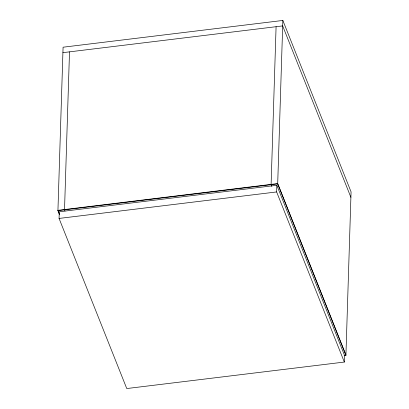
<?xml version="1.0" encoding="UTF-8"?>
<svg xmlns="http://www.w3.org/2000/svg" width="409" height="409" viewBox="0 0 409 409"><rect width="100%" height="100%" fill="white"/><g stroke="black" fill="none" stroke-linecap="round" stroke-linejoin="round"><path stroke-width="0.61" d="M59.581 214.797L57.93 210.645L63.083 47.209L282.849 20.45L351.07 191.882L345.917 355.319L344.117 355.539M59.065 218.437L59.274 211.775L276.842 185.287L344.536 355.401L344.327 362.057L126.759 388.55L59.065 218.437L276.632 191.944L344.327 362.057M69.504 51.856L64.525 209.843L64.995 211.029M276.085 26.703L271.101 184.689L271.811 186.468M276.632 191.944L276.842 185.287M345.917 355.319L277.696 183.886L282.849 20.45M62.909 52.659L282.675 25.9L350.896 197.332M57.93 210.645L277.696 183.886M345.927 355.017L277.706 183.585L57.94 210.344L59.591 214.495"/></g></svg>
